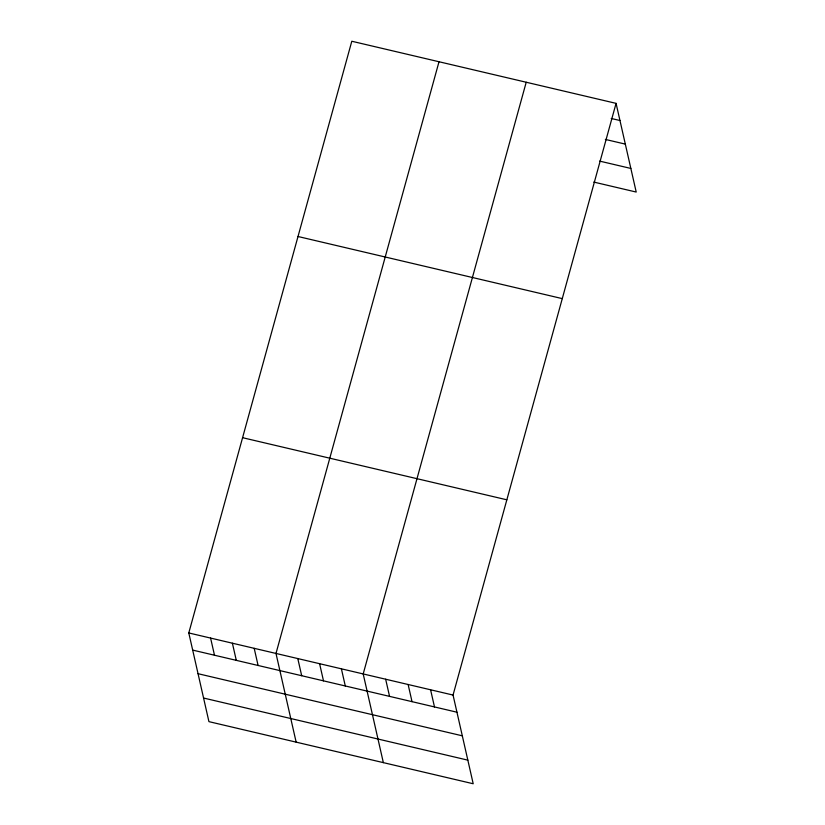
<?xml version="1.0" encoding="UTF-8"?>
<svg xmlns="http://www.w3.org/2000/svg" width="825" height="825" viewBox="0 0 825 825"><rect width="100%" height="100%" fill="white"/><g stroke="black" fill="none" stroke-linecap="round" stroke-linejoin="round"><path stroke-width="1.24" d="M616.069 103.362L453.049 695.062L473.199 783.75L208.931 721.638L188.791 632.95L351.801 41.25L616.069 103.362L636.209 192.05L593.783 182.078M439.013 61.751L275.993 653.452L296.144 742.139M526.216 82.242L363.196 673.942L383.347 762.63M611.222 118.46L619.957 120.512M605.354 139.425L625.329 144.117M599.651 161.112L630.847 168.444M298.011 236.507L562.268 298.619M242.581 437.693L506.839 499.806M188.791 632.95L453.049 695.062M192.679 650.1L456.947 712.212M198.052 673.705L462.309 735.817M203.569 698.033L467.837 760.145M430.588 689.783L434.486 706.932M408.127 684.502L412.026 701.652M385.657 679.222L389.555 696.372M341.395 668.817L345.293 685.977M319.595 663.692L323.493 680.852M297.794 658.567L301.692 675.727M254.193 648.326L258.091 665.476M232.392 643.201L236.29 660.351M210.592 638.076L214.49 655.225"/></g></svg>
